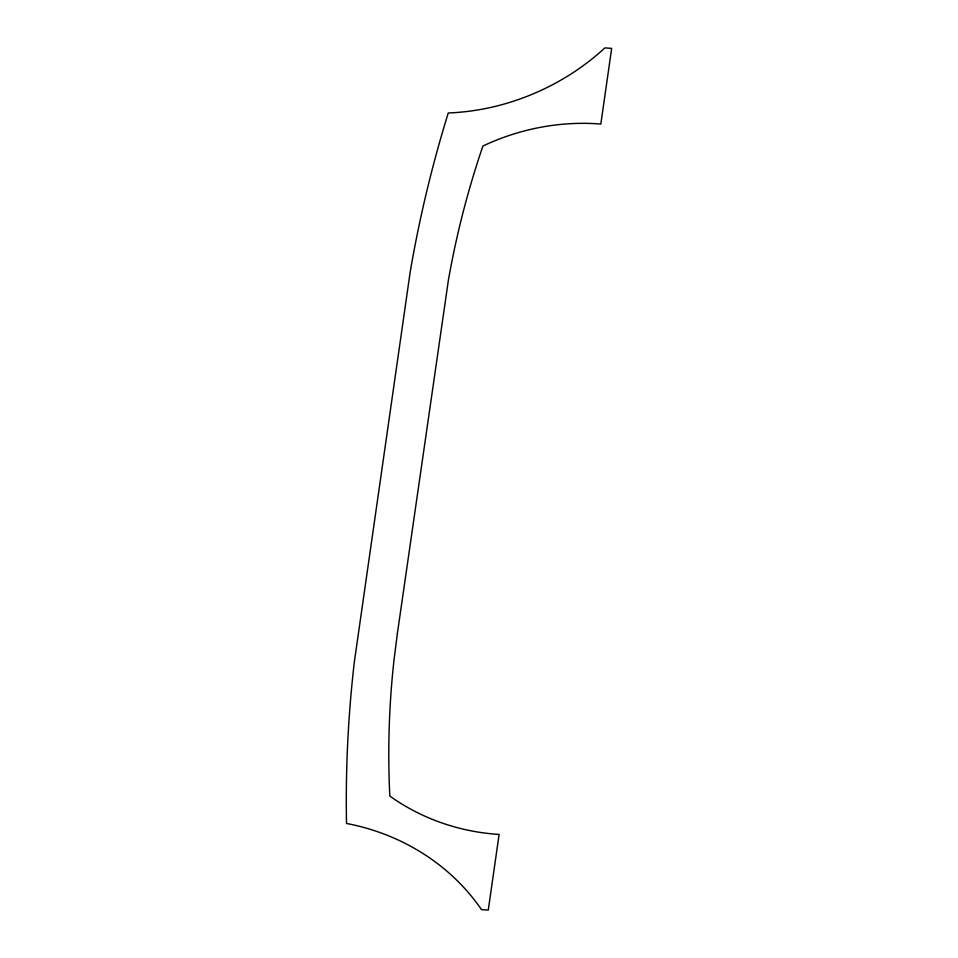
<?xml version="1.0" encoding="UTF-8"?>
<svg xmlns="http://www.w3.org/2000/svg" width="958" height="958" viewBox="0 0 958 958"><rect width="100%" height="100%" fill="white"/><g stroke="black" fill="none" stroke-linecap="round" stroke-linejoin="round"><path stroke-width="1.44" d="M397.39 633.406L394.049 659.631A1156.031 987.782 -7.2 0 0 389.822 796.038C421.676 818.91 460.044 831.975 499.106 834.442L488.269 910.1L481.491 909.621A240.554 205.551 -7.2 0 0 455.637 879.109C425.783 850.309 387.2 831.137 346.521 823.473A1624.061 1387.699 -7.2 0 1 354.352 661.846L410.12 272.419A1624.061 1387.699 -7.2 0 1 448.26 112.984A207.491 177.29 -7.2 0 0 490.975 107.404C519.296 101.009 546.443 89.669 570.92 74.077A240.913 205.85 -7.2 0 0 604.881 47.9L611.671 48.391L600.834 124.049C560.442 120.804 519.476 128.719 482.904 146.047A1156.031 987.782 -7.2 0 0 448.38 280.251L397.39 633.406"/></g></svg>
